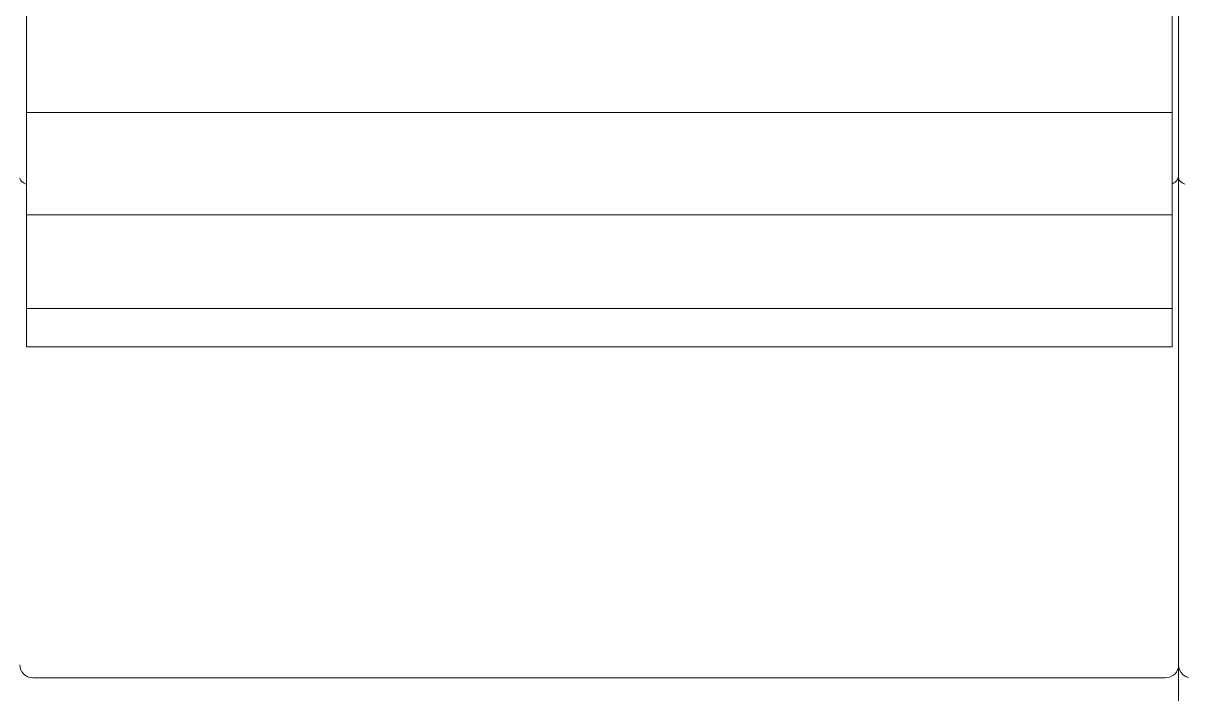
# Model space of a CAD drawing. Extents: x -319 to 3117, y -991 to 292.
# Drawn here: x 2442.05 to 2460.04, y -570.48 to -560.06 of the extents above; entities that cross this region are included whole.
import ezdxf

# ---------------------------------------------------------------- set-up
doc = ezdxf.new("R2010")
doc.units = 0
doc.layers.get('0').update_dxf_attribs({"lineweight": 15})
doc.layers.add('Layer 1', color=7, linetype='Continuous')

# ---------------------------------------------------------------- blocks, each defined once
blk = doc.blocks.new('A$C160C5CDC')
at = {"layer": 'Layer 1', "color": 0, "lineweight": 20}
for points in [[(36.209, 41.33), (36.209, 41.33), (36.209, 29.888), (36.209, 29.888)], [(36.209, 41.33), (36.209, 41.33), (36.209, 29.888), (36.209, 29.888)], [(36.209, 41.33), (36.209, 41.33), (36.209, 29.888), (36.209, 29.888)], [(36.209, 41.33), (36.209, 41.33), (36.209, 29.888), (36.209, 29.888)], [(36.209, 41.33), (36.209, 41.33), (36.209, 29.888), (36.209, 29.888)], [(36.209, 41.33), (36.209, 41.33), (36.209, 29.888), (36.209, 29.888)], [(36.209, 41.33), (36.209, 41.33), (36.209, 29.888), (36.209, 29.888)], [(36.209, 41.33), (36.209, 41.33), (36.209, 29.888), (36.209, 29.888)], [(36.209, 41.33), (36.209, 41.33), (36.209, 29.888), (36.209, 29.888)], [(36.209, 41.33), (36.209, 41.33), (36.209, 29.888), (36.209, 29.888)], [(36.209, 41.33), (36.209, 41.33), (36.209, 29.888), (36.209, 29.888)], [(36.209, 41.33), (36.209, 41.33), (36.209, 29.888), (36.209, 29.888)], [(36.209, 41.33), (36.209, 41.33), (36.209, 29.888), (36.209, 29.888)], [(36.209, 41.33), (36.209, 41.33), (36.209, 29.888), (36.209, 29.888)], [(36.209, 41.33), (36.209, 41.33), (36.209, 29.888), (36.209, 29.888)], [(36.209, 41.33), (36.209, 41.33), (36.209, 29.888), (36.209, 29.888)], [(36.209, 41.33), (36.209, 41.33), (36.209, 29.888), (36.209, 29.888)], [(36.209, 41.33), (36.209, 41.33), (36.209, 29.888), (36.209, 29.888)], [(36.209, 41.33), (36.209, 41.33), (36.209, 29.888), (36.209, 29.888)], [(36.209, 41.33), (36.209, 41.33), (36.209, 29.888), (36.209, 29.888)], [(36.209, 41.33), (36.209, 41.33), (36.209, 29.888), (36.209, 29.888)], [(36.209, 29.855), (36.209, 29.855), (36.209, 41.33), (36.209, 41.33)], [(36.209, 29.855), (36.209, 29.855), (36.209, 41.33), (36.209, 41.33)], [(36.209, 29.855), (36.209, 29.855), (36.209, 41.33), (36.209, 41.33)], [(36.209, 29.855), (36.209, 29.855), (36.209, 41.33), (36.209, 41.33)], [(36.209, 29.855), (36.209, 29.855), (36.209, 41.33), (36.209, 41.33)], [(36.209, 29.855), (36.209, 29.855), (36.209, 41.33), (36.209, 41.33)], [(36.209, 29.855), (36.209, 29.855), (36.209, 41.33), (36.209, 41.33)], [(36.209, 29.855), (36.209, 29.855), (36.209, 41.33), (36.209, 41.33)], [(36.209, 29.855), (36.209, 29.855), (36.209, 41.33), (36.209, 41.33)], [(36.209, 29.855), (36.209, 29.855), (36.209, 41.33), (36.209, 41.33)], [(36.209, 29.855), (36.209, 29.855), (36.209, 41.33), (36.209, 41.33)], [(36.209, 29.855), (36.209, 29.855), (36.209, 41.33), (36.209, 41.33)], [(36.209, 29.855), (36.209, 29.855), (36.209, 41.33), (36.209, 41.33)], [(36.209, 29.855), (36.209, 29.855), (36.209, 41.33), (36.209, 41.33)], [(36.209, 29.855), (36.209, 29.855), (36.209, 41.33), (36.209, 41.33)], [(36.209, 29.855), (36.209, 29.855), (36.209, 41.33), (36.209, 41.33)], [(36.209, 29.855), (36.209, 29.855), (36.209, 41.33), (36.209, 41.33)], [(36.209, 29.855), (36.209, 29.855), (36.209, 41.33), (36.209, 41.33)], [(36.209, 29.855), (36.209, 29.855), (36.209, 41.33), (36.209, 41.33)], [(36.209, 29.855), (36.209, 29.855), (36.209, 41.33), (36.209, 41.33)], [(36.209, 29.855), (36.209, 29.855), (36.209, 41.33), (36.209, 41.33)], [(36.209, 41.33), (36.209, 41.33), (36.209, 29.888), (36.209, 29.888)], [(36.209, 41.33), (36.209, 41.33), (36.209, 29.888), (36.209, 29.888)], [(36.209, 41.33), (36.209, 41.33), (36.209, 29.888), (36.209, 29.888)], [(36.209, 41.33), (36.209, 41.33), (36.209, 29.888), (36.209, 29.888)], [(36.209, 41.33), (36.209, 41.33), (36.209, 29.888), (36.209, 29.888)], [(36.209, 41.33), (36.209, 41.33), (36.209, 29.888), (36.209, 29.888)], [(36.209, 41.33), (36.209, 41.33), (36.209, 29.888), (36.209, 29.888)], [(36.209, 41.33), (36.209, 41.33), (36.209, 29.888), (36.209, 29.888)], [(36.209, 41.33), (36.209, 41.33), (36.209, 29.888), (36.209, 29.888)], [(36.209, 41.33), (36.209, 41.33), (36.209, 29.888), (36.209, 29.888)], [(36.209, 41.33), (36.209, 41.33), (36.209, 29.888), (36.209, 29.888)], [(36.209, 41.33), (36.209, 41.33), (36.209, 29.888), (36.209, 29.888)], [(36.209, 41.33), (36.209, 41.33), (36.209, 29.888), (36.209, 29.888)], [(36.209, 41.33), (36.209, 41.33), (36.209, 29.888), (36.209, 29.888)], [(36.209, 41.33), (36.209, 41.33), (36.209, 29.888), (36.209, 29.888)], [(36.209, 41.33), (36.209, 41.33), (36.209, 29.888), (36.209, 29.888)], [(36.209, 41.33), (36.209, 41.33), (36.209, 29.888), (36.209, 29.888)], [(36.209, 41.33), (36.209, 41.33), (36.209, 29.888), (36.209, 29.888)], [(36.209, 41.33), (36.209, 41.33), (36.209, 29.888), (36.209, 29.888)], [(36.209, 41.33), (36.209, 41.33), (36.209, 29.888), (36.209, 29.888)], [(36.209, 41.33), (36.209, 41.33), (36.209, 29.888), (36.209, 29.888)], [(18.313, 30.868), (18.313, 30.868), (18.313, 32.84), (18.313, 32.84)], [(18.313, 30.868), (18.313, 30.868), (18.313, 32.84), (18.313, 32.84)], [(18.313, 30.868), (18.313, 30.868), (18.313, 32.84), (18.313, 32.84)], [(18.313, 30.868), (18.313, 30.868), (18.313, 32.84), (18.313, 32.84)], [(18.313, 30.868), (18.313, 30.868), (18.313, 32.84), (18.313, 32.84)], [(18.313, 30.868), (18.313, 30.868), (18.313, 32.84), (18.313, 32.84)], [(18.313, 30.868), (18.313, 30.868), (18.313, 32.84), (18.313, 32.84)], [(18.313, 30.868), (18.313, 30.868), (18.313, 32.84), (18.313, 32.84)], [(18.313, 30.868), (18.313, 30.868), (18.313, 32.84), (18.313, 32.84)], [(18.313, 30.868), (18.313, 30.868), (18.313, 32.84), (18.313, 32.84)], [(18.313, 30.868), (18.313, 30.868), (18.313, 32.84), (18.313, 32.84)], [(18.313, 30.868), (18.313, 30.868), (18.313, 32.84), (18.313, 32.84)], [(18.313, 30.868), (18.313, 30.868), (18.313, 32.84), (18.313, 32.84)], [(18.313, 30.868), (18.313, 30.868), (18.313, 32.84), (18.313, 32.84)], [(18.313, 30.868), (18.313, 30.868), (18.313, 32.84), (18.313, 32.84)], [(18.313, 30.868), (18.313, 30.868), (18.313, 32.84), (18.313, 32.84)], [(18.313, 30.868), (18.313, 30.868), (18.313, 32.84), (18.313, 32.84)], [(18.313, 30.868), (18.313, 30.868), (18.313, 32.84), (18.313, 32.84)], [(18.313, 30.868), (18.313, 30.868), (18.313, 32.84), (18.313, 32.84)], [(18.313, 30.868), (18.313, 30.868), (18.313, 32.84), (18.313, 32.84)], [(18.313, 30.868), (18.313, 30.868), (18.313, 32.84), (18.313, 32.84)], [(36.108, 32.84), (36.108, 32.84), (36.108, 30.868), (36.108, 30.868)], [(36.108, 32.84), (36.108, 32.84), (36.108, 30.868), (36.108, 30.868)], [(36.108, 32.84), (36.108, 32.84), (36.108, 30.868), (36.108, 30.868)], [(36.108, 32.84), (36.108, 32.84), (36.108, 30.868), (36.108, 30.868)], [(36.108, 32.84), (36.108, 32.84), (36.108, 30.868), (36.108, 30.868)], [(36.108, 32.84), (36.108, 32.84), (36.108, 30.868), (36.108, 30.868)], [(36.108, 32.84), (36.108, 32.84), (36.108, 30.868), (36.108, 30.868)], [(36.108, 32.84), (36.108, 32.84), (36.108, 30.868), (36.108, 30.868)], [(36.108, 32.84), (36.108, 32.84), (36.108, 30.868), (36.108, 30.868)], [(36.108, 32.84), (36.108, 32.84), (36.108, 30.868), (36.108, 30.868)], [(36.108, 32.84), (36.108, 32.84), (36.108, 30.868), (36.108, 30.868)], [(36.108, 32.84), (36.108, 32.84), (36.108, 30.868), (36.108, 30.868)], [(36.108, 32.84), (36.108, 32.84), (36.108, 30.868), (36.108, 30.868)], [(36.108, 32.84), (36.108, 32.84), (36.108, 30.868), (36.108, 30.868)], [(36.108, 32.84), (36.108, 32.84), (36.108, 30.868), (36.108, 30.868)], [(36.108, 32.84), (36.108, 32.84), (36.108, 30.868), (36.108, 30.868)], [(36.108, 32.84), (36.108, 32.84), (36.108, 30.868), (36.108, 30.868)], [(36.108, 32.84), (36.108, 32.84), (36.108, 30.868), (36.108, 30.868)], [(36.108, 32.84), (36.108, 32.84), (36.108, 30.868), (36.108, 30.868)], [(36.108, 32.84), (36.108, 32.84), (36.108, 30.868), (36.108, 30.868)], [(36.108, 32.84), (36.108, 32.84), (36.108, 30.868), (36.108, 30.868)], [(36.108, 32.84), (36.108, 32.84), (36.108, 30.868), (36.108, 30.868)], [(36.108, 32.84), (36.108, 32.84), (36.108, 30.868), (36.108, 30.868)], [(36.108, 32.84), (36.108, 32.84), (36.108, 30.868), (36.108, 30.868)], [(36.108, 32.84), (36.108, 32.84), (36.108, 30.868), (36.108, 30.868)], [(36.108, 32.84), (36.108, 32.84), (36.108, 30.868), (36.108, 30.868)], [(36.108, 32.84), (36.108, 32.84), (36.108, 30.868), (36.108, 30.868)], [(36.108, 32.84), (36.108, 32.84), (36.108, 30.868), (36.108, 30.868)], [(36.108, 32.84), (36.108, 32.84), (36.108, 30.868), (36.108, 30.868)], [(36.108, 32.84), (36.108, 32.84), (36.108, 30.868), (36.108, 30.868)], [(36.108, 32.84), (36.108, 32.84), (36.108, 30.868), (36.108, 30.868)], [(36.108, 32.84), (36.108, 32.84), (36.108, 30.868), (36.108, 30.868)], [(36.108, 32.84), (36.108, 32.84), (36.108, 30.868), (36.108, 30.868)], [(36.108, 32.84), (36.108, 32.84), (36.108, 30.868), (36.108, 30.868)], [(36.108, 32.84), (36.108, 32.84), (36.108, 30.868), (36.108, 30.868)], [(36.108, 32.84), (36.108, 32.84), (36.108, 30.868), (36.108, 30.868)], [(36.108, 32.84), (36.108, 32.84), (36.108, 30.868), (36.108, 30.868)], [(36.108, 32.84), (36.108, 32.84), (36.108, 30.868), (36.108, 30.868)], [(36.108, 32.84), (36.108, 32.84), (36.108, 30.868), (36.108, 30.868)], [(36.108, 32.84), (36.108, 32.84), (36.108, 30.868), (36.108, 30.868)], [(36.108, 32.84), (36.108, 32.84), (36.108, 30.868), (36.108, 30.868)], [(36.108, 32.84), (36.108, 32.84), (36.108, 30.868), (36.108, 30.868)], [(18.313, 30.868), (18.313, 30.868), (18.313, 30.868), (18.313, 30.868)], [(18.313, 30.868), (18.313, 30.868), (18.313, 30.868), (18.313, 30.868)], [(18.313, 30.868), (18.313, 30.868), (18.313, 29.282), (18.313, 29.282)], [(18.313, 30.868), (18.313, 30.868), (18.313, 29.282), (18.313, 29.282)], [(18.313, 30.868), (18.313, 30.868), (18.313, 29.282), (18.313, 29.282)], [(18.313, 30.868), (18.313, 30.868), (18.313, 29.282), (18.313, 29.282)], [(18.313, 30.868), (18.313, 30.868), (18.313, 29.282), (18.313, 29.282)], [(18.313, 30.868), (18.313, 30.868), (18.313, 29.282), (18.313, 29.282)], [(18.313, 30.868), (18.313, 30.868), (18.313, 29.282), (18.313, 29.282)], [(18.313, 30.868), (18.313, 30.868), (18.313, 29.282), (18.313, 29.282)], [(18.313, 30.868), (18.313, 30.868), (18.313, 29.282), (18.313, 29.282)], [(18.313, 30.868), (18.313, 30.868), (18.313, 29.282), (18.313, 29.282)], [(18.313, 30.868), (18.313, 30.868), (18.313, 29.282), (18.313, 29.282)], [(18.313, 30.868), (18.313, 30.868), (18.313, 29.282), (18.313, 29.282)], [(18.313, 30.868), (18.313, 30.868), (18.313, 29.282), (18.313, 29.282)], [(18.313, 30.868), (18.313, 30.868), (18.313, 29.282), (18.313, 29.282)], [(18.313, 30.868), (18.313, 30.868), (18.313, 29.282), (18.313, 29.282)], [(18.313, 30.868), (18.313, 30.868), (18.313, 29.282), (18.313, 29.282)], [(18.313, 30.868), (18.313, 30.868), (18.313, 29.282), (18.313, 29.282)], [(18.313, 30.868), (18.313, 30.868), (18.313, 29.282), (18.313, 29.282)], [(18.313, 30.868), (18.313, 30.868), (18.313, 29.282), (18.313, 29.282)], [(18.313, 30.868), (18.313, 30.868), (18.313, 29.282), (18.313, 29.282)], [(18.313, 30.868), (18.313, 30.868), (18.313, 29.282), (18.313, 29.282)], [(18.313, 30.868), (18.313, 30.868), (18.313, 30.868), (18.313, 30.868)], [(36.108, 30.868), (36.108, 30.868), (18.313, 30.868), (18.313, 30.868)], [(36.108, 30.868), (36.108, 30.868), (18.313, 30.868), (18.313, 30.868)], [(36.108, 30.868), (36.108, 30.868), (18.313, 30.868), (18.313, 30.868)], [(36.108, 30.868), (36.108, 30.868), (18.313, 30.868), (18.313, 30.868)], [(36.108, 30.868), (36.108, 30.868), (18.313, 30.868), (18.313, 30.868)], [(36.108, 30.868), (36.108, 30.868), (18.313, 30.868), (18.313, 30.868)], [(36.108, 30.868), (36.108, 30.868), (18.313, 30.868), (18.313, 30.868)], [(36.108, 30.868), (36.108, 30.868), (18.313, 30.868), (18.313, 30.868)], [(36.108, 30.868), (36.108, 30.868), (18.313, 30.868), (18.313, 30.868)], [(36.108, 30.868), (36.108, 30.868), (18.313, 30.868), (18.313, 30.868)], [(36.108, 30.868), (36.108, 30.868), (18.313, 30.868), (18.313, 30.868)], [(36.108, 30.868), (36.108, 30.868), (18.313, 30.868), (18.313, 30.868)], [(36.108, 30.868), (36.108, 30.868), (18.313, 30.868), (18.313, 30.868)], [(36.108, 30.868), (36.108, 30.868), (18.313, 30.868), (18.313, 30.868)], [(36.108, 30.868), (36.108, 30.868), (18.313, 30.868), (18.313, 30.868)], [(36.108, 30.868), (36.108, 30.868), (18.313, 30.868), (18.313, 30.868)], [(36.108, 30.868), (36.108, 30.868), (18.313, 30.868), (18.313, 30.868)], [(36.108, 30.868), (36.108, 30.868), (18.313, 30.868), (18.313, 30.868)], [(36.108, 30.868), (36.108, 30.868), (18.313, 30.868), (18.313, 30.868)], [(36.108, 30.868), (36.108, 30.868), (18.313, 30.868), (18.313, 30.868)], [(36.108, 30.868), (36.108, 30.868), (18.313, 30.868), (18.313, 30.868)], [(36.108, 30.868), (36.108, 30.868), (36.108, 30.868), (36.108, 30.868)], [(36.108, 30.868), (36.108, 30.868), (36.108, 30.868), (36.108, 30.868)], [(36.108, 30.868), (36.108, 30.868), (36.108, 29.282), (36.108, 29.282)], [(36.108, 30.868), (36.108, 30.868), (36.108, 29.282), (36.108, 29.282)], [(36.108, 30.868), (36.108, 30.868), (36.108, 29.282), (36.108, 29.282)], [(36.108, 30.868), (36.108, 30.868), (36.108, 29.282), (36.108, 29.282)], [(36.108, 30.868), (36.108, 30.868), (36.108, 29.282), (36.108, 29.282)], [(36.108, 30.868), (36.108, 30.868), (36.108, 29.282), (36.108, 29.282)], [(36.108, 30.868), (36.108, 30.868), (36.108, 29.282), (36.108, 29.282)], [(36.108, 30.868), (36.108, 30.868), (36.108, 29.282), (36.108, 29.282)], [(36.108, 30.868), (36.108, 30.868), (36.108, 29.282), (36.108, 29.282)], [(36.108, 30.868), (36.108, 30.868), (36.108, 29.282), (36.108, 29.282)], [(36.108, 30.868), (36.108, 30.868), (36.108, 29.282), (36.108, 29.282)], [(36.108, 30.868), (36.108, 30.868), (36.108, 29.282), (36.108, 29.282)], [(36.108, 30.868), (36.108, 30.868), (36.108, 29.282), (36.108, 29.282)], [(36.108, 30.868), (36.108, 30.868), (36.108, 29.282), (36.108, 29.282)], [(36.108, 30.868), (36.108, 30.868), (36.108, 29.282), (36.108, 29.282)], [(36.108, 30.868), (36.108, 30.868), (36.108, 29.282), (36.108, 29.282)], [(36.108, 30.868), (36.108, 30.868), (36.108, 29.282), (36.108, 29.282)], [(36.108, 30.868), (36.108, 30.868), (36.108, 29.282), (36.108, 29.282)], [(36.108, 30.868), (36.108, 30.868), (36.108, 29.282), (36.108, 29.282)], [(36.108, 30.868), (36.108, 30.868), (36.108, 29.282), (36.108, 29.282)], [(36.108, 30.868), (36.108, 30.868), (36.108, 29.282), (36.108, 29.282)], [(36.108, 30.868), (36.108, 30.868), (36.108, 30.868), (36.108, 30.868)], [(36.108, 30.868), (36.108, 30.868), (36.108, 30.868), (36.108, 30.868)], [(36.108, 30.868), (36.108, 30.868), (36.108, 30.868), (36.108, 30.868)], [(36.108, 30.868), (36.108, 30.868), (36.108, 29.282), (36.108, 29.282)], [(36.108, 30.868), (36.108, 30.868), (36.108, 29.282), (36.108, 29.282)], [(36.108, 30.868), (36.108, 30.868), (36.108, 29.282), (36.108, 29.282)], [(36.108, 30.868), (36.108, 30.868), (36.108, 29.282), (36.108, 29.282)], [(36.108, 30.868), (36.108, 30.868), (36.108, 29.282), (36.108, 29.282)], [(36.108, 30.868), (36.108, 30.868), (36.108, 29.282), (36.108, 29.282)], [(36.108, 30.868), (36.108, 30.868), (36.108, 29.282), (36.108, 29.282)], [(36.108, 30.868), (36.108, 30.868), (36.108, 29.282), (36.108, 29.282)], [(36.108, 30.868), (36.108, 30.868), (36.108, 29.282), (36.108, 29.282)], [(36.108, 30.868), (36.108, 30.868), (36.108, 29.282), (36.108, 29.282)], [(36.108, 30.868), (36.108, 30.868), (36.108, 29.282), (36.108, 29.282)], [(36.108, 30.868), (36.108, 30.868), (36.108, 29.282), (36.108, 29.282)], [(36.108, 30.868), (36.108, 30.868), (36.108, 29.282), (36.108, 29.282)], [(36.108, 30.868), (36.108, 30.868), (36.108, 29.282), (36.108, 29.282)], [(36.108, 30.868), (36.108, 30.868), (36.108, 29.282), (36.108, 29.282)], [(36.108, 30.868), (36.108, 30.868), (36.108, 29.282), (36.108, 29.282)], [(36.108, 30.868), (36.108, 30.868), (36.108, 29.282), (36.108, 29.282)], [(36.108, 30.868), (36.108, 30.868), (36.108, 29.282), (36.108, 29.282)], [(36.108, 30.868), (36.108, 30.868), (36.108, 29.282), (36.108, 29.282)], [(36.108, 30.868), (36.108, 30.868), (36.108, 29.282), (36.108, 29.282)], [(36.108, 30.868), (36.108, 30.868), (36.108, 29.282), (36.108, 29.282)], [(36.209, 29.888), (36.209, 29.888), (36.209, 29.888), (36.209, 29.888)], [(36.209, 29.888), (36.209, 29.888), (36.209, 29.888), (36.209, 29.888)], [(36.209, 29.888), (36.209, 29.888), (36.209, 24.084), (36.209, 24.084)], [(36.209, 29.888), (36.209, 29.888), (36.209, 24.084), (36.209, 24.084)], [(36.209, 29.888), (36.209, 29.888), (36.209, 24.084), (36.209, 24.084)], [(36.209, 29.888), (36.209, 29.888), (36.209, 24.084), (36.209, 24.084)], [(36.209, 29.888), (36.209, 29.888), (36.209, 24.084), (36.209, 24.084)], [(36.209, 29.888), (36.209, 29.888), (36.209, 24.084), (36.209, 24.084)], [(36.209, 29.888), (36.209, 29.888), (36.209, 24.084), (36.209, 24.084)], [(36.209, 29.888), (36.209, 29.888), (36.209, 24.084), (36.209, 24.084)], [(36.209, 29.888), (36.209, 29.888), (36.209, 24.084), (36.209, 24.084)], [(36.209, 29.888), (36.209, 29.888), (36.209, 24.084), (36.209, 24.084)], [(36.209, 29.888), (36.209, 29.888), (36.209, 24.084), (36.209, 24.084)], [(36.209, 29.888), (36.209, 29.888), (36.209, 24.084), (36.209, 24.084)], [(36.209, 29.888), (36.209, 29.888), (36.209, 24.084), (36.209, 24.084)], [(36.209, 29.888), (36.209, 29.888), (36.209, 24.084), (36.209, 24.084)], [(36.209, 29.888), (36.209, 29.888), (36.209, 24.084), (36.209, 24.084)], [(36.209, 29.888), (36.209, 29.888), (36.209, 24.084), (36.209, 24.084)], [(36.209, 29.888), (36.209, 29.888), (36.209, 24.084), (36.209, 24.084)], [(36.209, 29.888), (36.209, 29.888), (36.209, 24.084), (36.209, 24.084)], [(36.209, 29.888), (36.209, 29.888), (36.209, 24.084), (36.209, 24.084)], [(36.209, 29.888), (36.209, 29.888), (36.209, 24.084), (36.209, 24.084)], [(36.209, 29.888), (36.209, 29.888), (36.209, 24.084), (36.209, 24.084)], [(36.209, 29.888), (36.209, 29.888), (36.209, 29.888), (36.209, 29.888)], [(36.209, 29.888), (36.209, 29.888), (36.209, 29.888), (36.209, 29.888)], [(36.209, 29.888), (36.209, 29.888), (36.209, 24.084), (36.209, 24.084)], [(36.209, 29.888), (36.209, 29.888), (36.209, 24.084), (36.209, 24.084)], [(36.209, 29.888), (36.209, 29.888), (36.209, 24.084), (36.209, 24.084)], [(36.209, 29.888), (36.209, 29.888), (36.209, 24.084), (36.209, 24.084)], [(36.209, 29.888), (36.209, 29.888), (36.209, 24.084), (36.209, 24.084)], [(36.209, 29.888), (36.209, 29.888), (36.209, 24.084), (36.209, 24.084)], [(36.209, 29.888), (36.209, 29.888), (36.209, 24.084), (36.209, 24.084)], [(36.209, 29.888), (36.209, 29.888), (36.209, 24.084), (36.209, 24.084)], [(36.209, 29.888), (36.209, 29.888), (36.209, 24.084), (36.209, 24.084)], [(36.209, 29.888), (36.209, 29.888), (36.209, 24.084), (36.209, 24.084)], [(36.209, 29.888), (36.209, 29.888), (36.209, 24.084), (36.209, 24.084)], [(36.209, 29.888), (36.209, 29.888), (36.209, 24.084), (36.209, 24.084)], [(36.209, 29.888), (36.209, 29.888), (36.209, 24.084), (36.209, 24.084)], [(36.209, 29.888), (36.209, 29.888), (36.209, 24.084), (36.209, 24.084)], [(36.209, 29.888), (36.209, 29.888), (36.209, 24.084), (36.209, 24.084)], [(36.209, 29.888), (36.209, 29.888), (36.209, 24.084), (36.209, 24.084)], [(36.209, 29.888), (36.209, 29.888), (36.209, 24.084), (36.209, 24.084)], [(36.209, 29.888), (36.209, 29.888), (36.209, 24.084), (36.209, 24.084)], [(36.209, 29.888), (36.209, 29.888), (36.209, 24.084), (36.209, 24.084)], [(36.209, 29.888), (36.209, 29.888), (36.209, 24.084), (36.209, 24.084)], [(36.209, 29.888), (36.209, 29.888), (36.209, 24.084), (36.209, 24.084)], [(36.209, 29.855), (36.209, 29.855), (36.209, 29.855), (36.209, 29.855)], [(36.209, 24.084), (36.209, 24.084), (36.209, 29.855), (36.209, 29.855)], [(36.209, 24.084), (36.209, 24.084), (36.209, 29.855), (36.209, 29.855)], [(36.209, 24.084), (36.209, 24.084), (36.209, 29.855), (36.209, 29.855)], [(36.209, 24.084), (36.209, 24.084), (36.209, 29.855), (36.209, 29.855)], [(36.209, 24.084), (36.209, 24.084), (36.209, 29.855), (36.209, 29.855)], [(36.209, 24.084), (36.209, 24.084), (36.209, 29.855), (36.209, 29.855)], [(36.209, 24.084), (36.209, 24.084), (36.209, 29.855), (36.209, 29.855)], [(36.209, 24.084), (36.209, 24.084), (36.209, 29.855), (36.209, 29.855)], [(36.209, 24.084), (36.209, 24.084), (36.209, 29.855), (36.209, 29.855)], [(36.209, 24.084), (36.209, 24.084), (36.209, 29.855), (36.209, 29.855)], [(36.209, 24.084), (36.209, 24.084), (36.209, 29.855), (36.209, 29.855)], [(36.209, 24.084), (36.209, 24.084), (36.209, 29.855), (36.209, 29.855)], [(36.209, 24.084), (36.209, 24.084), (36.209, 29.855), (36.209, 29.855)], [(36.209, 24.084), (36.209, 24.084), (36.209, 29.855), (36.209, 29.855)], [(36.209, 24.084), (36.209, 24.084), (36.209, 29.855), (36.209, 29.855)], [(36.209, 24.084), (36.209, 24.084), (36.209, 29.855), (36.209, 29.855)], [(36.209, 24.084), (36.209, 24.084), (36.209, 29.855), (36.209, 29.855)], [(36.209, 24.084), (36.209, 24.084), (36.209, 29.855), (36.209, 29.855)], [(36.209, 24.084), (36.209, 24.084), (36.209, 29.855), (36.209, 29.855)], [(36.209, 24.084), (36.209, 24.084), (36.209, 29.855), (36.209, 29.855)], [(36.209, 24.084), (36.209, 24.084), (36.209, 29.855), (36.209, 29.855)], [(36.209, 29.855), (36.209, 29.855), (36.209, 29.855), (36.209, 29.855)], [(18.313, 29.282), (18.313, 29.282), (18.313, 29.282), (18.313, 29.282)], [(18.313, 27.826), (18.313, 27.826), (18.313, 29.282), (18.313, 29.282)], [(18.313, 27.826), (18.313, 27.826), (18.313, 29.282), (18.313, 29.282)], [(18.313, 27.826), (18.313, 27.826), (18.313, 29.282), (18.313, 29.282)], [(18.313, 27.826), (18.313, 27.826), (18.313, 29.282), (18.313, 29.282)], [(18.313, 27.826), (18.313, 27.826), (18.313, 29.282), (18.313, 29.282)], [(18.313, 27.826), (18.313, 27.826), (18.313, 29.282), (18.313, 29.282)], [(18.313, 27.826), (18.313, 27.826), (18.313, 29.282), (18.313, 29.282)], [(18.313, 27.826), (18.313, 27.826), (18.313, 29.282), (18.313, 29.282)], [(18.313, 27.826), (18.313, 27.826), (18.313, 29.282), (18.313, 29.282)], [(18.313, 27.826), (18.313, 27.826), (18.313, 29.282), (18.313, 29.282)], [(18.313, 27.826), (18.313, 27.826), (18.313, 29.282), (18.313, 29.282)], [(18.313, 27.826), (18.313, 27.826), (18.313, 29.282), (18.313, 29.282)], [(18.313, 27.826), (18.313, 27.826), (18.313, 29.282), (18.313, 29.282)], [(18.313, 27.826), (18.313, 27.826), (18.313, 29.282), (18.313, 29.282)], [(18.313, 27.826), (18.313, 27.826), (18.313, 29.282), (18.313, 29.282)], [(18.313, 27.826), (18.313, 27.826), (18.313, 29.282), (18.313, 29.282)], [(18.313, 27.826), (18.313, 27.826), (18.313, 29.282), (18.313, 29.282)], [(18.313, 27.826), (18.313, 27.826), (18.313, 29.282), (18.313, 29.282)], [(18.313, 27.826), (18.313, 27.826), (18.313, 29.282), (18.313, 29.282)], [(18.313, 27.826), (18.313, 27.826), (18.313, 29.282), (18.313, 29.282)], [(18.313, 27.826), (18.313, 27.826), (18.313, 29.282), (18.313, 29.282)], [(18.313, 29.282), (18.313, 29.282), (18.313, 29.282), (18.313, 29.282)], [(18.313, 29.282), (18.313, 29.282), (18.313, 29.282), (18.313, 29.282)], [(36.108, 29.282), (36.108, 29.282), (18.313, 29.282), (18.313, 29.282)], [(36.108, 29.282), (36.108, 29.282), (18.313, 29.282), (18.313, 29.282)], [(36.108, 29.282), (36.108, 29.282), (18.313, 29.282), (18.313, 29.282)], [(36.108, 29.282), (36.108, 29.282), (18.313, 29.282), (18.313, 29.282)], [(36.108, 29.282), (36.108, 29.282), (18.313, 29.282), (18.313, 29.282)], [(36.108, 29.282), (36.108, 29.282), (18.313, 29.282), (18.313, 29.282)], [(36.108, 29.282), (36.108, 29.282), (18.313, 29.282), (18.313, 29.282)], [(36.108, 29.282), (36.108, 29.282), (18.313, 29.282), (18.313, 29.282)], [(36.108, 29.282), (36.108, 29.282), (18.313, 29.282), (18.313, 29.282)], [(36.108, 29.282), (36.108, 29.282), (18.313, 29.282), (18.313, 29.282)], [(36.108, 29.282), (36.108, 29.282), (18.313, 29.282), (18.313, 29.282)], [(36.108, 29.282), (36.108, 29.282), (18.313, 29.282), (18.313, 29.282)], [(36.108, 29.282), (36.108, 29.282), (18.313, 29.282), (18.313, 29.282)], [(36.108, 29.282), (36.108, 29.282), (18.313, 29.282), (18.313, 29.282)], [(36.108, 29.282), (36.108, 29.282), (18.313, 29.282), (18.313, 29.282)], [(36.108, 29.282), (36.108, 29.282), (18.313, 29.282), (18.313, 29.282)], [(36.108, 29.282), (36.108, 29.282), (18.313, 29.282), (18.313, 29.282)], [(36.108, 29.282), (36.108, 29.282), (18.313, 29.282), (18.313, 29.282)], [(36.108, 29.282), (36.108, 29.282), (18.313, 29.282), (18.313, 29.282)], [(36.108, 29.282), (36.108, 29.282), (18.313, 29.282), (18.313, 29.282)], [(36.108, 29.282), (36.108, 29.282), (18.313, 29.282), (18.313, 29.282)], [(36.108, 29.282), (36.108, 29.282), (36.108, 29.282), (36.108, 29.282)], [(36.108, 27.826), (36.108, 27.826), (36.108, 29.282), (36.108, 29.282)], [(36.108, 27.826), (36.108, 27.826), (36.108, 29.282), (36.108, 29.282)], [(36.108, 27.826), (36.108, 27.826), (36.108, 29.282), (36.108, 29.282)], [(36.108, 27.826), (36.108, 27.826), (36.108, 29.282), (36.108, 29.282)], [(36.108, 27.826), (36.108, 27.826), (36.108, 29.282), (36.108, 29.282)], [(36.108, 27.826), (36.108, 27.826), (36.108, 29.282), (36.108, 29.282)], [(36.108, 27.826), (36.108, 27.826), (36.108, 29.282), (36.108, 29.282)], [(36.108, 27.826), (36.108, 27.826), (36.108, 29.282), (36.108, 29.282)], [(36.108, 27.826), (36.108, 27.826), (36.108, 29.282), (36.108, 29.282)], [(36.108, 27.826), (36.108, 27.826), (36.108, 29.282), (36.108, 29.282)], [(36.108, 27.826), (36.108, 27.826), (36.108, 29.282), (36.108, 29.282)], [(36.108, 27.826), (36.108, 27.826), (36.108, 29.282), (36.108, 29.282)], [(36.108, 27.826), (36.108, 27.826), (36.108, 29.282), (36.108, 29.282)], [(36.108, 27.826), (36.108, 27.826), (36.108, 29.282), (36.108, 29.282)], [(36.108, 27.826), (36.108, 27.826), (36.108, 29.282), (36.108, 29.282)], [(36.108, 27.826), (36.108, 27.826), (36.108, 29.282), (36.108, 29.282)], [(36.108, 27.826), (36.108, 27.826), (36.108, 29.282), (36.108, 29.282)], [(36.108, 27.826), (36.108, 27.826), (36.108, 29.282), (36.108, 29.282)], [(36.108, 27.826), (36.108, 27.826), (36.108, 29.282), (36.108, 29.282)], [(36.108, 27.826), (36.108, 27.826), (36.108, 29.282), (36.108, 29.282)], [(36.108, 27.826), (36.108, 27.826), (36.108, 29.282), (36.108, 29.282)], [(36.108, 29.282), (36.108, 29.282), (36.108, 29.282), (36.108, 29.282)], [(36.108, 29.282), (36.108, 29.282), (36.108, 29.282), (36.108, 29.282)], [(36.108, 29.282), (36.108, 29.282), (36.108, 29.282), (36.108, 29.282)], [(36.108, 27.826), (36.108, 27.826), (36.108, 29.282), (36.108, 29.282)], [(36.108, 27.826), (36.108, 27.826), (36.108, 29.282), (36.108, 29.282)], [(36.108, 27.826), (36.108, 27.826), (36.108, 29.282), (36.108, 29.282)], [(36.108, 27.826), (36.108, 27.826), (36.108, 29.282), (36.108, 29.282)], [(36.108, 27.826), (36.108, 27.826), (36.108, 29.282), (36.108, 29.282)], [(36.108, 27.826), (36.108, 27.826), (36.108, 29.282), (36.108, 29.282)], [(36.108, 27.826), (36.108, 27.826), (36.108, 29.282), (36.108, 29.282)], [(36.108, 27.826), (36.108, 27.826), (36.108, 29.282), (36.108, 29.282)], [(36.108, 27.826), (36.108, 27.826), (36.108, 29.282), (36.108, 29.282)], [(36.108, 27.826), (36.108, 27.826), (36.108, 29.282), (36.108, 29.282)], [(36.108, 27.826), (36.108, 27.826), (36.108, 29.282), (36.108, 29.282)], [(36.108, 27.826), (36.108, 27.826), (36.108, 29.282), (36.108, 29.282)], [(36.108, 27.826), (36.108, 27.826), (36.108, 29.282), (36.108, 29.282)], [(36.108, 27.826), (36.108, 27.826), (36.108, 29.282), (36.108, 29.282)], [(36.108, 27.826), (36.108, 27.826), (36.108, 29.282), (36.108, 29.282)], [(36.108, 27.826), (36.108, 27.826), (36.108, 29.282), (36.108, 29.282)], [(36.108, 27.826), (36.108, 27.826), (36.108, 29.282), (36.108, 29.282)], [(36.108, 27.826), (36.108, 27.826), (36.108, 29.282), (36.108, 29.282)], [(36.108, 27.826), (36.108, 27.826), (36.108, 29.282), (36.108, 29.282)], [(36.108, 27.826), (36.108, 27.826), (36.108, 29.282), (36.108, 29.282)], [(36.108, 27.826), (36.108, 27.826), (36.108, 29.282), (36.108, 29.282)], [(36.108, 29.282), (36.108, 29.282), (36.108, 29.282), (36.108, 29.282)], [(18.313, 27.826), (18.313, 27.826), (18.313, 27.826), (18.313, 27.826)], [(18.313, 27.826), (18.313, 27.826), (18.313, 27.227), (18.313, 27.227)], [(18.313, 27.826), (18.313, 27.826), (18.313, 27.227), (18.313, 27.227)], [(18.313, 27.826), (18.313, 27.826), (18.313, 27.227), (18.313, 27.227)], [(18.313, 27.826), (18.313, 27.826), (18.313, 27.227), (18.313, 27.227)], [(18.313, 27.826), (18.313, 27.826), (18.313, 27.227), (18.313, 27.227)], [(18.313, 27.826), (18.313, 27.826), (18.313, 27.227), (18.313, 27.227)], [(18.313, 27.826), (18.313, 27.826), (18.313, 27.227), (18.313, 27.227)], [(18.313, 27.826), (18.313, 27.826), (18.313, 27.227), (18.313, 27.227)], [(18.313, 27.826), (18.313, 27.826), (18.313, 27.227), (18.313, 27.227)], [(18.313, 27.826), (18.313, 27.826), (18.313, 27.227), (18.313, 27.227)], [(18.313, 27.826), (18.313, 27.826), (18.313, 27.227), (18.313, 27.227)], [(18.313, 27.826), (18.313, 27.826), (18.313, 27.227), (18.313, 27.227)], [(18.313, 27.826), (18.313, 27.826), (18.313, 27.227), (18.313, 27.227)], [(18.313, 27.826), (18.313, 27.826), (18.313, 27.227), (18.313, 27.227)], [(18.313, 27.826), (18.313, 27.826), (18.313, 27.227), (18.313, 27.227)], [(18.313, 27.826), (18.313, 27.826), (18.313, 27.227), (18.313, 27.227)], [(18.313, 27.826), (18.313, 27.826), (18.313, 27.227), (18.313, 27.227)], [(18.313, 27.826), (18.313, 27.826), (18.313, 27.227), (18.313, 27.227)], [(18.313, 27.826), (18.313, 27.826), (18.313, 27.227), (18.313, 27.227)], [(18.313, 27.826), (18.313, 27.826), (18.313, 27.227), (18.313, 27.227)], [(18.313, 27.826), (18.313, 27.826), (18.313, 27.227), (18.313, 27.227)], [(18.313, 27.826), (18.313, 27.826), (18.313, 27.826), (18.313, 27.826)], [(18.313, 27.826), (18.313, 27.826), (18.313, 27.826), (18.313, 27.826)], [(18.313, 27.826), (18.313, 27.826), (36.108, 27.826), (36.108, 27.826)], [(18.313, 27.826), (18.313, 27.826), (36.108, 27.826), (36.108, 27.826)], [(18.313, 27.826), (18.313, 27.826), (36.108, 27.826), (36.108, 27.826)], [(18.313, 27.826), (18.313, 27.826), (36.108, 27.826), (36.108, 27.826)], [(18.313, 27.826), (18.313, 27.826), (36.108, 27.826), (36.108, 27.826)], [(18.313, 27.826), (18.313, 27.826), (36.108, 27.826), (36.108, 27.826)], [(18.313, 27.826), (18.313, 27.826), (36.108, 27.826), (36.108, 27.826)], [(18.313, 27.826), (18.313, 27.826), (36.108, 27.826), (36.108, 27.826)], [(18.313, 27.826), (18.313, 27.826), (36.108, 27.826), (36.108, 27.826)], [(18.313, 27.826), (18.313, 27.826), (36.108, 27.826), (36.108, 27.826)], [(18.313, 27.826), (18.313, 27.826), (36.108, 27.826), (36.108, 27.826)], [(18.313, 27.826), (18.313, 27.826), (36.108, 27.826), (36.108, 27.826)], [(18.313, 27.826), (18.313, 27.826), (36.108, 27.826), (36.108, 27.826)], [(18.313, 27.826), (18.313, 27.826), (36.108, 27.826), (36.108, 27.826)], [(18.313, 27.826), (18.313, 27.826), (36.108, 27.826), (36.108, 27.826)], [(18.313, 27.826), (18.313, 27.826), (36.108, 27.826), (36.108, 27.826)], [(18.313, 27.826), (18.313, 27.826), (36.108, 27.826), (36.108, 27.826)], [(18.313, 27.826), (18.313, 27.826), (36.108, 27.826), (36.108, 27.826)], [(18.313, 27.826), (18.313, 27.826), (36.108, 27.826), (36.108, 27.826)], [(18.313, 27.826), (18.313, 27.826), (36.108, 27.826), (36.108, 27.826)], [(18.313, 27.826), (18.313, 27.826), (36.108, 27.826), (36.108, 27.826)], [(36.108, 27.826), (36.108, 27.826), (36.108, 27.826), (36.108, 27.826)], [(36.108, 27.227), (36.108, 27.227), (36.108, 27.826), (36.108, 27.826)], [(36.108, 27.227), (36.108, 27.227), (36.108, 27.826), (36.108, 27.826)], [(36.108, 27.227), (36.108, 27.227), (36.108, 27.826), (36.108, 27.826)], [(36.108, 27.227), (36.108, 27.227), (36.108, 27.826), (36.108, 27.826)], [(36.108, 27.227), (36.108, 27.227), (36.108, 27.826), (36.108, 27.826)], [(36.108, 27.227), (36.108, 27.227), (36.108, 27.826), (36.108, 27.826)], [(36.108, 27.227), (36.108, 27.227), (36.108, 27.826), (36.108, 27.826)], [(36.108, 27.227), (36.108, 27.227), (36.108, 27.826), (36.108, 27.826)], [(36.108, 27.227), (36.108, 27.227), (36.108, 27.826), (36.108, 27.826)], [(36.108, 27.227), (36.108, 27.227), (36.108, 27.826), (36.108, 27.826)], [(36.108, 27.227), (36.108, 27.227), (36.108, 27.826), (36.108, 27.826)], [(36.108, 27.227), (36.108, 27.227), (36.108, 27.826), (36.108, 27.826)], [(36.108, 27.227), (36.108, 27.227), (36.108, 27.826), (36.108, 27.826)], [(36.108, 27.227), (36.108, 27.227), (36.108, 27.826), (36.108, 27.826)], [(36.108, 27.227), (36.108, 27.227), (36.108, 27.826), (36.108, 27.826)], [(36.108, 27.227), (36.108, 27.227), (36.108, 27.826), (36.108, 27.826)], [(36.108, 27.227), (36.108, 27.227), (36.108, 27.826), (36.108, 27.826)], [(36.108, 27.227), (36.108, 27.227), (36.108, 27.826), (36.108, 27.826)], [(36.108, 27.227), (36.108, 27.227), (36.108, 27.826), (36.108, 27.826)], [(36.108, 27.227), (36.108, 27.227), (36.108, 27.826), (36.108, 27.826)], [(36.108, 27.227), (36.108, 27.227), (36.108, 27.826), (36.108, 27.826)], [(36.108, 27.826), (36.108, 27.826), (36.108, 27.826), (36.108, 27.826)], [(36.108, 27.826), (36.108, 27.826), (36.108, 27.826), (36.108, 27.826)], [(36.108, 27.826), (36.108, 27.826), (36.108, 27.826), (36.108, 27.826)], [(36.108, 27.227), (36.108, 27.227), (36.108, 27.826), (36.108, 27.826)], [(36.108, 27.227), (36.108, 27.227), (36.108, 27.826), (36.108, 27.826)], [(36.108, 27.227), (36.108, 27.227), (36.108, 27.826), (36.108, 27.826)], [(36.108, 27.227), (36.108, 27.227), (36.108, 27.826), (36.108, 27.826)], [(36.108, 27.227), (36.108, 27.227), (36.108, 27.826), (36.108, 27.826)], [(36.108, 27.227), (36.108, 27.227), (36.108, 27.826), (36.108, 27.826)], [(36.108, 27.227), (36.108, 27.227), (36.108, 27.826), (36.108, 27.826)], [(36.108, 27.227), (36.108, 27.227), (36.108, 27.826), (36.108, 27.826)], [(36.108, 27.227), (36.108, 27.227), (36.108, 27.826), (36.108, 27.826)], [(36.108, 27.227), (36.108, 27.227), (36.108, 27.826), (36.108, 27.826)], [(36.108, 27.227), (36.108, 27.227), (36.108, 27.826), (36.108, 27.826)], [(36.108, 27.227), (36.108, 27.227), (36.108, 27.826), (36.108, 27.826)], [(36.108, 27.227), (36.108, 27.227), (36.108, 27.826), (36.108, 27.826)], [(36.108, 27.227), (36.108, 27.227), (36.108, 27.826), (36.108, 27.826)], [(36.108, 27.227), (36.108, 27.227), (36.108, 27.826), (36.108, 27.826)], [(36.108, 27.227), (36.108, 27.227), (36.108, 27.826), (36.108, 27.826)], [(36.108, 27.227), (36.108, 27.227), (36.108, 27.826), (36.108, 27.826)], [(36.108, 27.227), (36.108, 27.227), (36.108, 27.826), (36.108, 27.826)], [(36.108, 27.227), (36.108, 27.227), (36.108, 27.826), (36.108, 27.826)], [(36.108, 27.227), (36.108, 27.227), (36.108, 27.826), (36.108, 27.826)], [(36.108, 27.227), (36.108, 27.227), (36.108, 27.826), (36.108, 27.826)], [(36.108, 27.826), (36.108, 27.826), (36.108, 27.826), (36.108, 27.826)], [(18.313, 27.227), (18.313, 27.227), (18.313, 27.227), (18.313, 27.227)], [(18.313, 27.227), (18.313, 27.227), (18.313, 27.227), (18.313, 27.227)], [(18.313, 27.227), (18.313, 27.227), (36.108, 27.227), (36.108, 27.227)], [(18.313, 27.227), (18.313, 27.227), (36.108, 27.227), (36.108, 27.227)], [(18.313, 27.227), (18.313, 27.227), (36.108, 27.227), (36.108, 27.227)], [(18.313, 27.227), (18.313, 27.227), (36.108, 27.227), (36.108, 27.227)], [(18.313, 27.227), (18.313, 27.227), (36.108, 27.227), (36.108, 27.227)], [(18.313, 27.227), (18.313, 27.227), (36.108, 27.227), (36.108, 27.227)], [(18.313, 27.227), (18.313, 27.227), (36.108, 27.227), (36.108, 27.227)], [(18.313, 27.227), (18.313, 27.227), (36.108, 27.227), (36.108, 27.227)], [(18.313, 27.227), (18.313, 27.227), (36.108, 27.227), (36.108, 27.227)], [(18.313, 27.227), (18.313, 27.227), (36.108, 27.227), (36.108, 27.227)], [(18.313, 27.227), (18.313, 27.227), (36.108, 27.227), (36.108, 27.227)], [(18.313, 27.227), (18.313, 27.227), (36.108, 27.227), (36.108, 27.227)], [(18.313, 27.227), (18.313, 27.227), (36.108, 27.227), (36.108, 27.227)], [(18.313, 27.227), (18.313, 27.227), (36.108, 27.227), (36.108, 27.227)], [(18.313, 27.227), (18.313, 27.227), (36.108, 27.227), (36.108, 27.227)], [(18.313, 27.227), (18.313, 27.227), (36.108, 27.227), (36.108, 27.227)], [(18.313, 27.227), (18.313, 27.227), (36.108, 27.227), (36.108, 27.227)], [(18.313, 27.227), (18.313, 27.227), (36.108, 27.227), (36.108, 27.227)], [(18.313, 27.227), (18.313, 27.227), (36.108, 27.227), (36.108, 27.227)], [(18.313, 27.227), (18.313, 27.227), (36.108, 27.227), (36.108, 27.227)], [(18.313, 27.227), (18.313, 27.227), (36.108, 27.227), (36.108, 27.227)], [(36.108, 27.227), (36.108, 27.227), (36.108, 27.227), (36.108, 27.227)], [(36.108, 27.227), (36.108, 27.227), (36.108, 27.227), (36.108, 27.227)], [(36.108, 27.227), (36.108, 27.227), (36.108, 27.227), (36.108, 27.227)], [(36.209, 24.084), (36.209, 24.084), (36.209, 24.084), (36.209, 24.084)], [(36.209, 24.084), (36.209, 24.084), (36.209, 24.084), (36.209, 24.084)], [(36.209, 24.084), (36.209, 24.084), (36.209, 22.286), (36.209, 22.286)], [(36.209, 24.084), (36.209, 24.084), (36.209, 22.286), (36.209, 22.286)], [(36.209, 24.084), (36.209, 24.084), (36.209, 22.286), (36.209, 22.286)], [(36.209, 24.084), (36.209, 24.084), (36.209, 22.286), (36.209, 22.286)], [(36.209, 24.084), (36.209, 24.084), (36.209, 22.286), (36.209, 22.286)], [(36.209, 24.084), (36.209, 24.084), (36.209, 22.286), (36.209, 22.286)], [(36.209, 24.084), (36.209, 24.084), (36.209, 22.286), (36.209, 22.286)], [(36.209, 24.084), (36.209, 24.084), (36.209, 22.286), (36.209, 22.286)], [(36.209, 24.084), (36.209, 24.084), (36.209, 22.286), (36.209, 22.286)], [(36.209, 24.084), (36.209, 24.084), (36.209, 22.286), (36.209, 22.286)], [(36.209, 24.084), (36.209, 24.084), (36.209, 22.286), (36.209, 22.286)], [(36.209, 24.084), (36.209, 24.084), (36.209, 22.286), (36.209, 22.286)], [(36.209, 24.084), (36.209, 24.084), (36.209, 22.286), (36.209, 22.286)], [(36.209, 24.084), (36.209, 24.084), (36.209, 22.286), (36.209, 22.286)], [(36.209, 24.084), (36.209, 24.084), (36.209, 22.286), (36.209, 22.286)], [(36.209, 24.084), (36.209, 24.084), (36.209, 22.286), (36.209, 22.286)], [(36.209, 24.084), (36.209, 24.084), (36.209, 22.286), (36.209, 22.286)], [(36.209, 24.084), (36.209, 24.084), (36.209, 22.286), (36.209, 22.286)], [(36.209, 24.084), (36.209, 24.084), (36.209, 22.286), (36.209, 22.286)], [(36.209, 24.084), (36.209, 24.084), (36.209, 22.286), (36.209, 22.286)], [(36.209, 24.084), (36.209, 24.084), (36.209, 22.286), (36.209, 22.286)], [(36.209, 24.084), (36.209, 24.084), (36.209, 24.084), (36.209, 24.084)], [(36.209, 22.286), (36.209, 22.286), (36.209, 24.084), (36.209, 24.084)], [(36.209, 22.286), (36.209, 22.286), (36.209, 24.084), (36.209, 24.084)], [(36.209, 22.286), (36.209, 22.286), (36.209, 24.084), (36.209, 24.084)], [(36.209, 22.286), (36.209, 22.286), (36.209, 24.084), (36.209, 24.084)], [(36.209, 22.286), (36.209, 22.286), (36.209, 24.084), (36.209, 24.084)], [(36.209, 22.286), (36.209, 22.286), (36.209, 24.084), (36.209, 24.084)], [(36.209, 22.286), (36.209, 22.286), (36.209, 24.084), (36.209, 24.084)], [(36.209, 22.286), (36.209, 22.286), (36.209, 24.084), (36.209, 24.084)], [(36.209, 22.286), (36.209, 22.286), (36.209, 24.084), (36.209, 24.084)], [(36.209, 22.286), (36.209, 22.286), (36.209, 24.084), (36.209, 24.084)], [(36.209, 22.286), (36.209, 22.286), (36.209, 24.084), (36.209, 24.084)], [(36.209, 22.286), (36.209, 22.286), (36.209, 24.084), (36.209, 24.084)], [(36.209, 22.286), (36.209, 22.286), (36.209, 24.084), (36.209, 24.084)], [(36.209, 22.286), (36.209, 22.286), (36.209, 24.084), (36.209, 24.084)], [(36.209, 22.286), (36.209, 22.286), (36.209, 24.084), (36.209, 24.084)], [(36.209, 22.286), (36.209, 22.286), (36.209, 24.084), (36.209, 24.084)], [(36.209, 22.286), (36.209, 22.286), (36.209, 24.084), (36.209, 24.084)], [(36.209, 22.286), (36.209, 22.286), (36.209, 24.084), (36.209, 24.084)], [(36.209, 22.286), (36.209, 22.286), (36.209, 24.084), (36.209, 24.084)], [(36.209, 22.286), (36.209, 22.286), (36.209, 24.084), (36.209, 24.084)], [(36.209, 22.286), (36.209, 22.286), (36.209, 24.084), (36.209, 24.084)], [(36.209, 24.084), (36.209, 24.084), (36.209, 24.084), (36.209, 24.084)], [(36.209, 24.084), (36.209, 24.084), (36.209, 24.084), (36.209, 24.084)], [(36.209, 24.084), (36.209, 24.084), (36.209, 24.084), (36.209, 24.084)], [(36.209, 24.084), (36.209, 24.084), (36.209, 22.286), (36.209, 22.286)], [(36.209, 24.084), (36.209, 24.084), (36.209, 22.286), (36.209, 22.286)], [(36.209, 24.084), (36.209, 24.084), (36.209, 22.286), (36.209, 22.286)], [(36.209, 24.084), (36.209, 24.084), (36.209, 22.286), (36.209, 22.286)], [(36.209, 24.084), (36.209, 24.084), (36.209, 22.286), (36.209, 22.286)], [(36.209, 24.084), (36.209, 24.084), (36.209, 22.286), (36.209, 22.286)], [(36.209, 24.084), (36.209, 24.084), (36.209, 22.286), (36.209, 22.286)], [(36.209, 24.084), (36.209, 24.084), (36.209, 22.286), (36.209, 22.286)], [(36.209, 24.084), (36.209, 24.084), (36.209, 22.286), (36.209, 22.286)], [(36.209, 24.084), (36.209, 24.084), (36.209, 22.286), (36.209, 22.286)], [(36.209, 24.084), (36.209, 24.084), (36.209, 22.286), (36.209, 22.286)], [(36.209, 24.084), (36.209, 24.084), (36.209, 22.286), (36.209, 22.286)], [(36.209, 24.084), (36.209, 24.084), (36.209, 22.286), (36.209, 22.286)], [(36.209, 24.084), (36.209, 24.084), (36.209, 22.286), (36.209, 22.286)], [(36.209, 24.084), (36.209, 24.084), (36.209, 22.286), (36.209, 22.286)], [(36.209, 24.084), (36.209, 24.084), (36.209, 22.286), (36.209, 22.286)], [(36.209, 24.084), (36.209, 24.084), (36.209, 22.286), (36.209, 22.286)], [(36.209, 24.084), (36.209, 24.084), (36.209, 22.286), (36.209, 22.286)], [(36.209, 24.084), (36.209, 24.084), (36.209, 22.286), (36.209, 22.286)], [(36.209, 24.084), (36.209, 24.084), (36.209, 22.286), (36.209, 22.286)], [(36.209, 24.084), (36.209, 24.084), (36.209, 22.286), (36.209, 22.286)], [(36.006, 22.087), (36.118, 22.087), (36.209, 22.176), (36.209, 22.286)], [(36.006, 22.087), (36.118, 22.087), (36.209, 22.176), (36.209, 22.286)], [(36.209, 22.286), (36.209, 22.286), (36.209, 22.286), (36.209, 22.286)], [(36.209, 22.286), (36.209, 22.286), (36.209, 7.107), (36.209, 7.107)], [(36.209, 22.286), (36.209, 22.286), (36.209, 7.107), (36.209, 7.107)], [(36.209, 22.286), (36.209, 22.286), (36.209, 7.107), (36.209, 7.107)], [(36.209, 22.286), (36.209, 22.286), (36.209, 7.107), (36.209, 7.107)], [(36.209, 22.286), (36.209, 22.286), (36.209, 7.107), (36.209, 7.107)], [(36.209, 22.286), (36.209, 22.286), (36.209, 7.107), (36.209, 7.107)], [(36.209, 22.286), (36.209, 22.286), (36.209, 7.107), (36.209, 7.107)], [(36.209, 22.286), (36.209, 22.286), (36.209, 7.107), (36.209, 7.107)], [(36.209, 22.286), (36.209, 22.286), (36.209, 7.107), (36.209, 7.107)], [(36.209, 22.286), (36.209, 22.286), (36.209, 7.107), (36.209, 7.107)], [(36.209, 22.286), (36.209, 22.286), (36.209, 7.107), (36.209, 7.107)], [(36.209, 22.286), (36.209, 22.286), (36.209, 7.107), (36.209, 7.107)], [(36.209, 22.286), (36.209, 22.286), (36.209, 7.107), (36.209, 7.107)], [(36.209, 22.286), (36.209, 22.286), (36.209, 7.107), (36.209, 7.107)], [(36.209, 22.286), (36.209, 22.286), (36.209, 7.107), (36.209, 7.107)], [(36.209, 22.286), (36.209, 22.286), (36.209, 7.107), (36.209, 7.107)], [(36.209, 22.286), (36.209, 22.286), (36.209, 7.107), (36.209, 7.107)], [(36.209, 22.286), (36.209, 22.286), (36.209, 7.107), (36.209, 7.107)], [(36.209, 22.286), (36.209, 22.286), (36.209, 7.107), (36.209, 7.107)], [(36.209, 22.286), (36.209, 22.286), (36.209, 7.107), (36.209, 7.107)], [(36.209, 22.286), (36.209, 22.286), (36.209, 7.107), (36.209, 7.107)], [(36.209, 22.286), (36.209, 22.286), (36.209, 22.286), (36.209, 22.286)], [(36.209, 22.286), (36.209, 22.286), (36.209, 22.286), (36.209, 22.286)], [(36.209, 7.107), (36.209, 7.107), (36.209, 22.286), (36.209, 22.286)], [(36.209, 7.107), (36.209, 7.107), (36.209, 22.286), (36.209, 22.286)], [(36.209, 7.107), (36.209, 7.107), (36.209, 22.286), (36.209, 22.286)], [(36.209, 7.107), (36.209, 7.107), (36.209, 22.286), (36.209, 22.286)], [(36.209, 7.107), (36.209, 7.107), (36.209, 22.286), (36.209, 22.286)], [(36.209, 7.107), (36.209, 7.107), (36.209, 22.286), (36.209, 22.286)], [(36.209, 7.107), (36.209, 7.107), (36.209, 22.286), (36.209, 22.286)], [(36.209, 7.107), (36.209, 7.107), (36.209, 22.286), (36.209, 22.286)], [(36.209, 7.107), (36.209, 7.107), (36.209, 22.286), (36.209, 22.286)], [(36.209, 7.107), (36.209, 7.107), (36.209, 22.286), (36.209, 22.286)], [(36.209, 7.107), (36.209, 7.107), (36.209, 22.286), (36.209, 22.286)], [(36.209, 7.107), (36.209, 7.107), (36.209, 22.286), (36.209, 22.286)], [(36.209, 7.107), (36.209, 7.107), (36.209, 22.286), (36.209, 22.286)], [(36.209, 7.107), (36.209, 7.107), (36.209, 22.286), (36.209, 22.286)], [(36.209, 7.107), (36.209, 7.107), (36.209, 22.286), (36.209, 22.286)], [(36.209, 7.107), (36.209, 7.107), (36.209, 22.286), (36.209, 22.286)], [(36.209, 7.107), (36.209, 7.107), (36.209, 22.286), (36.209, 22.286)], [(36.209, 7.107), (36.209, 7.107), (36.209, 22.286), (36.209, 22.286)], [(36.209, 7.107), (36.209, 7.107), (36.209, 22.286), (36.209, 22.286)], [(36.209, 7.107), (36.209, 7.107), (36.209, 22.286), (36.209, 22.286)], [(36.209, 7.107), (36.209, 7.107), (36.209, 22.286), (36.209, 22.286)], [(36.209, 22.286), (36.209, 22.286), (36.209, 22.286), (36.209, 22.286)], [(36.209, 22.286), (36.209, 22.286), (36.209, 22.286), (36.209, 22.286)], [(36.209, 22.286), (36.209, 22.286), (36.209, 7.107), (36.209, 7.107)], [(36.209, 22.286), (36.209, 22.286), (36.209, 7.107), (36.209, 7.107)], [(36.209, 22.286), (36.209, 22.286), (36.209, 7.107), (36.209, 7.107)], [(36.209, 22.286), (36.209, 22.286), (36.209, 7.107), (36.209, 7.107)], [(36.209, 22.286), (36.209, 22.286), (36.209, 7.107), (36.209, 7.107)], [(36.209, 22.286), (36.209, 22.286), (36.209, 7.107), (36.209, 7.107)], [(36.209, 22.286), (36.209, 22.286), (36.209, 7.107), (36.209, 7.107)], [(36.209, 22.286), (36.209, 22.286), (36.209, 7.107), (36.209, 7.107)], [(36.209, 22.286), (36.209, 22.286), (36.209, 7.107), (36.209, 7.107)], [(36.209, 22.286), (36.209, 22.286), (36.209, 7.107), (36.209, 7.107)], [(36.209, 22.286), (36.209, 22.286), (36.209, 7.107), (36.209, 7.107)], [(36.209, 22.286), (36.209, 22.286), (36.209, 7.107), (36.209, 7.107)], [(36.209, 22.286), (36.209, 22.286), (36.209, 7.107), (36.209, 7.107)], [(36.209, 22.286), (36.209, 22.286), (36.209, 7.107), (36.209, 7.107)], [(36.209, 22.286), (36.209, 22.286), (36.209, 7.107), (36.209, 7.107)], [(36.209, 22.286), (36.209, 22.286), (36.209, 7.107), (36.209, 7.107)], [(36.209, 22.286), (36.209, 22.286), (36.209, 7.107), (36.209, 7.107)], [(36.209, 22.286), (36.209, 22.286), (36.209, 7.107), (36.209, 7.107)], [(36.209, 22.286), (36.209, 22.286), (36.209, 7.107), (36.209, 7.107)], [(36.209, 22.286), (36.209, 22.286), (36.209, 7.107), (36.209, 7.107)], [(36.209, 22.286), (36.209, 22.286), (36.209, 7.107), (36.209, 7.107)], [(36.209, 22.286), (36.209, 22.286), (36.209, 22.286), (36.209, 22.286)], [(18.414, 22.087), (18.414, 22.087), (18.414, 22.087), (18.414, 22.087)], [(36.006, 22.087), (36.006, 22.087), (18.414, 22.087), (18.414, 22.087)], [(36.006, 22.087), (36.006, 22.087), (18.414, 22.087), (18.414, 22.087)], [(36.006, 22.087), (36.006, 22.087), (18.414, 22.087), (18.414, 22.087)], [(36.006, 22.087), (36.006, 22.087), (18.414, 22.087), (18.414, 22.087)], [(36.006, 22.087), (36.006, 22.087), (18.414, 22.087), (18.414, 22.087)], [(36.006, 22.087), (36.006, 22.087), (18.414, 22.087), (18.414, 22.087)], [(36.006, 22.087), (36.006, 22.087), (18.414, 22.087), (18.414, 22.087)], [(36.006, 22.087), (36.006, 22.087), (18.414, 22.087), (18.414, 22.087)], [(36.006, 22.087), (36.006, 22.087), (18.414, 22.087), (18.414, 22.087)], [(36.006, 22.087), (36.006, 22.087), (18.414, 22.087), (18.414, 22.087)], [(36.006, 22.087), (36.006, 22.087), (18.414, 22.087), (18.414, 22.087)], [(36.006, 22.087), (36.006, 22.087), (18.414, 22.087), (18.414, 22.087)], [(36.006, 22.087), (36.006, 22.087), (18.414, 22.087), (18.414, 22.087)], [(36.006, 22.087), (36.006, 22.087), (18.414, 22.087), (18.414, 22.087)], [(36.006, 22.087), (36.006, 22.087), (18.414, 22.087), (18.414, 22.087)], [(36.006, 22.087), (36.006, 22.087), (18.414, 22.087), (18.414, 22.087)], [(36.006, 22.087), (36.006, 22.087), (18.414, 22.087), (18.414, 22.087)], [(36.006, 22.087), (36.006, 22.087), (18.414, 22.087), (18.414, 22.087)], [(36.006, 22.087), (36.006, 22.087), (18.414, 22.087), (18.414, 22.087)], [(36.006, 22.087), (36.006, 22.087), (18.414, 22.087), (18.414, 22.087)], [(36.006, 22.087), (36.006, 22.087), (18.414, 22.087), (18.414, 22.087)], [(36.006, 22.087), (36.006, 22.087), (36.006, 22.087), (36.006, 22.087)]]:
    blk.add_open_spline(points, degree=3, dxfattribs=at)
for points, knots in [([(36.108, 29.763), (36.108, 29.763), (36.13, 29.773), (36.13, 29.773), (36.13, 29.773), (36.13, 29.773), (36.154, 29.789), (36.154, 29.789), (36.154, 29.789), (36.154, 29.789), (36.175, 29.807), (36.175, 29.807), (36.175, 29.807), (36.175, 29.807), (36.191, 29.829), (36.191, 29.829), (36.191, 29.829), (36.191, 29.829), (36.203, 29.852), (36.203, 29.852), (36.203, 29.852), (36.203, 29.852), (36.209, 29.888), (36.209, 29.888)], [0, 0, 0, 0, 0.142857, 0.142857, 0.142857, 0.214286, 0.285714, 0.285714, 0.285714, 0.357143, 0.428571, 0.428571, 0.428571, 0.5, 0.571429, 0.571429, 0.571429, 0.642857, 0.714286, 0.714286, 0.714286, 0.857143, 1, 1, 1, 1]), ([(36.108, 29.763), (36.108, 29.763), (36.13, 29.773), (36.13, 29.773), (36.13, 29.773), (36.13, 29.773), (36.154, 29.789), (36.154, 29.789), (36.154, 29.789), (36.154, 29.789), (36.175, 29.807), (36.175, 29.807), (36.175, 29.807), (36.175, 29.807), (36.191, 29.829), (36.191, 29.829), (36.191, 29.829), (36.191, 29.829), (36.203, 29.852), (36.203, 29.852), (36.203, 29.852), (36.203, 29.852), (36.209, 29.888), (36.209, 29.888)], [0, 0, 0, 0, 0.142857, 0.142857, 0.142857, 0.214286, 0.285714, 0.285714, 0.285714, 0.357143, 0.428571, 0.428571, 0.428571, 0.5, 0.571429, 0.571429, 0.571429, 0.642857, 0.714286, 0.714286, 0.714286, 0.857143, 1, 1, 1, 1]), ([(18.313, 29.758), (18.313, 29.758), (18.3, 29.762), (18.3, 29.762), (18.3, 29.762), (18.3, 29.762), (18.256, 29.785), (18.256, 29.785), (18.256, 29.785), (18.256, 29.785), (18.238, 29.8), (18.238, 29.8), (18.238, 29.8), (18.238, 29.8), (18.224, 29.816), (18.224, 29.816), (18.224, 29.816), (18.224, 29.816), (18.215, 29.834), (18.215, 29.834), (18.215, 29.834), (18.215, 29.834), (18.212, 29.854), (18.212, 29.854), (18.212, 29.854), (18.212, 29.854), (18.212, 29.855), (18.212, 29.855)], [0, 0, 0, 0, 0.125, 0.125, 0.125, 0.1875, 0.25, 0.25, 0.25, 0.3125, 0.375, 0.375, 0.375, 0.4375, 0.5, 0.5, 0.5, 0.5625, 0.625, 0.625, 0.625, 0.6875, 0.75, 0.75, 0.75, 0.875, 1, 1, 1, 1]), ([(36.309, 29.758), (36.309, 29.758), (36.296, 29.762), (36.296, 29.762), (36.296, 29.762), (36.296, 29.762), (36.252, 29.785), (36.252, 29.785), (36.252, 29.785), (36.252, 29.785), (36.234, 29.8), (36.234, 29.8), (36.234, 29.8), (36.234, 29.8), (36.221, 29.816), (36.221, 29.816), (36.221, 29.816), (36.221, 29.816), (36.212, 29.834), (36.212, 29.834), (36.212, 29.834), (36.212, 29.834), (36.209, 29.854), (36.209, 29.854), (36.209, 29.854), (36.209, 29.854), (36.209, 29.855), (36.209, 29.855)], [0, 0, 0, 0, 0.125, 0.125, 0.125, 0.1875, 0.25, 0.25, 0.25, 0.3125, 0.375, 0.375, 0.375, 0.4375, 0.5, 0.5, 0.5, 0.5625, 0.625, 0.625, 0.625, 0.6875, 0.75, 0.75, 0.75, 0.875, 1, 1, 1, 1]), ([(18.212, 22.286), (18.212, 22.233), (18.233, 22.182), (18.271, 22.145), (18.271, 22.145), (18.309, 22.107), (18.36, 22.087), (18.414, 22.087)], [0, 0, 0, 0, 0.333333, 0.333333, 0.333333, 0.666667, 1, 1, 1, 1]), ([(36.209, 22.286), (36.209, 22.233), (36.23, 22.182), (36.268, 22.145), (36.268, 22.145), (36.306, 22.107), (36.357, 22.087), (36.411, 22.087)], [0, 0, 0, 0, 0.333333, 0.333333, 0.333333, 0.666667, 1, 1, 1, 1])]:
    blk.add_open_spline(points, degree=3, knots=knots, dxfattribs=at)

msp = doc.modelspace()

# ---------------------------------------------------------------- block references
at = {"lineweight": 15}
msp.add_blockref('A$C160C5CDC', (2423.786, -592.319), dxfattribs=at)

doc.saveas('drawing.dxf')
